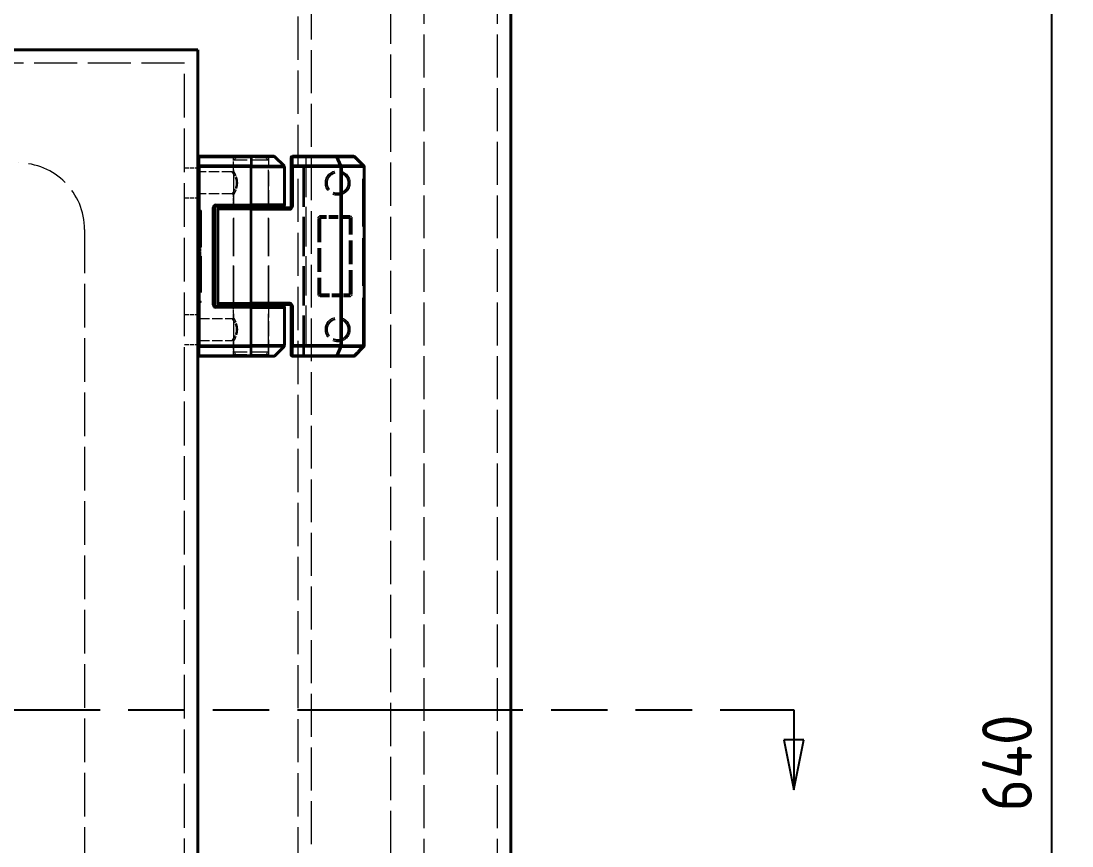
# Model space of a CAD drawing. Header units: millimetres. Extents: x 0 to 2523, y 0 to 1782.
# Drawn here: x 1092 to 1249.8, y 882.4 to 1006.3 of the extents above; entities that cross this region are included whole.
import ezdxf

# ---------------------------------------------------------------- set-up
doc = ezdxf.new("R2010")
doc.units = ezdxf.units.MM
doc.header["$LTSCALE"] = 3
for name, pattern in [('CHAIN', [0.3543, 0.2362, -0.0295, 0.0591, -0.0295]), ('DASHED', [0.2067, 0.1654, -0.0413]), ('DOUBLE_DASH_CHAIN', [1.2403, 0.6614, -0.0827, 0.1654, -0.0827, 0.1654, -0.0827])]:
    doc.linetypes.add(name, pattern=pattern)
for name, color, linetype, lineweight in [('가려진 것(ISO)', 2, 'DASHED', 18), ('가려진 좁은 것(ISO)', 2, 'DASHED', 18), ('가시적인 것(ISO)', 3, 'Continuous', 40), ('가시적인 좁은 것(ISO)', 3, 'Continuous', 35), ('단면선(ISO)', 7, 'CHAIN', 25), ('치수(ISO)', 2, 'Continuous', 25)]:
    doc.layers.add(name, color=color, linetype=linetype, lineweight=lineweight)
doc.styles.add('치수 텍스트_PSTEK_POSCO', font='isocp.shx')
doc.dimstyles.new('치수_PSTEK_POSCO', dxfattribs={"dimscale": 3, "dimtxt": 2.5, "dimasz": 1.5, "dimexe": 1, "dimexo": 1.5, "dimgap": 1, "dimtad": 1, "dimrnd": 1e-08, "dimdsep": 46, "dimtxsty": '치수 텍스트_PSTEK_POSCO', "dimcen": 0.09, "dimdle": 10, "dimclrd": 7, "dimclre": 7, "dimclrt": 2, "dimadec": 1, "dimazin": 2, "dimtfac": 1, "dimtmove": 0, "dimatfit": 3, "dimfxl": 0, "dimtolj": 1, "dimlwd": -1, "dimlwe": -1, "dimarcsym": 0})

# ---------------------------------------------------------------- blocks, each defined once
blk = doc.blocks.new('2dTransSection0')
at = {"layer": '단면선(ISO)', "linetype": 'DOUBLE_DASH_CHAIN', "ltscale": 5.686755}
blk.add_line((250.889, 300.953), (402.686, 300.953), dxfattribs=at)
at = {"layer": '단면선(ISO)', "linetype": 'Continuous'}
for p, q in [((399.008, 300.953), (402.686, 300.953)), ((402.686, 300.953), (402.686, 299.453)), ((402.186, 299.453), (402.686, 296.953)), ((403.186, 299.453), (402.186, 299.453)), ((402.686, 299.453), (402.686, 296.953)), ((402.686, 296.953), (403.186, 299.453))]:
    blk.add_line(p, q, dxfattribs=at)
at = {"layer": '단면선(ISO)', "linetype": 'Continuous', "flags": 128}
blk.add_lwpolyline([(402.186, 299.453), (402.686, 296.953)], dxfattribs=at)
at = {"layer": '단면선(ISO)'}
blk.add_solid([(402.186, 299.453), (402.686, 296.953), (403.186, 299.453), (402.186, 299.453)], dxfattribs=at)
blk = doc.blocks.new('*D28')
at = {"layer": 'Defpoints', "color": 0}
for p in [(1165.58, 1184.97), (1246.84, 1184.97), (1165.58, 544.97)]:
    blk.add_point(p, dxfattribs=at)
at = {"layer": '치수(ISO)', "color": 7}
for p, q in [((1170.08, 1184.97), (1249.84, 1184.97)), ((1246.84, 549.47), (1246.84, 1180.47)), ((1170.08, 544.97), (1249.84, 544.97))]:
    blk.add_line(p, q, dxfattribs=at)
for points in [[(1246.09, 1180.47), (1247.59, 1180.47), (1246.84, 1184.97)], [(1246.09, 549.47), (1247.59, 549.47), (1246.84, 544.97)]]:
    blk.add_solid(points, dxfattribs=at)
at = {"layer": '치수(ISO)', "color": 2, "insert": (1240.09, 887.62), "char_height": 7.5, "attachment_point": 4, "rotation": 90, "style": '치수 텍스트_PSTEK_POSCO'}
blk.add_mtext('\\A1;640', dxfattribs=at)

msp = doc.modelspace()

# ---------------------------------------------------------------- linework, layer by layer
at = {"layer": '가려진 것(ISO)', "ltscale": 12.982798}
for p, q in [((1152.5837, 546.9732), (1152.5837, 1182.9732)), ((1163.5837, 546.9732), (1163.5837, 1182.9732))]:
    msp.add_line(p, q, dxfattribs=at)
at = {"layer": '가려진 것(ISO)', "ltscale": 13.080328}
msp.add_line((1147.5837, 572.9732), (1147.5837, 1156.9732), dxfattribs=at)
at = {"layer": '가려진 것(ISO)', "ltscale": 12.990736}
msp.add_line((1135.5837, 1154.9732), (1135.5837, 574.9732), dxfattribs=at)
at = {"layer": '가려진 것(ISO)', "ltscale": 13.082851}
msp.add_line((1133.5837, 1152.9732), (1133.5837, 576.9732), dxfattribs=at)
at = {"layer": '가려진 것(ISO)', "ltscale": 12.986021}
msp.add_line((1116.5837, 999.9732), (810.5837, 999.9732), dxfattribs=at)
at = {"layer": '가려진 것(ISO)', "ltscale": 13.223674}
msp.add_line((1116.5837, 794.9732), (1116.5837, 999.9732), dxfattribs=at)
at = {"layer": '가려진 것(ISO)', "ltscale": 1.237965}
msp.add_line((1123.9337, 983.8232), (1123.9337, 985.7732), dxfattribs=at)
at = {"layer": '가려진 것(ISO)', "ltscale": 0.448852}
for p, q in [((1124.4838, 985.8732), (1123.9837, 985.3732)), ((1128.6837, 985.8732), (1129.1837, 985.3732))]:
    msp.add_line(p, q, dxfattribs=at)
at = {"layer": '가려진 것(ISO)', "ltscale": 5.185843}
for p, q in [((1129.1837, 985.3732), (1123.9837, 985.3732)), ((1129.1837, 956.5732), (1123.9837, 956.5732))]:
    msp.add_line(p, q, dxfattribs=at)
at = {"layer": '가려진 것(ISO)', "ltscale": 11.611019}
for p, q in [((1123.9837, 956.5732), (1123.9837, 985.3732)), ((1129.1837, 956.5732), (1129.1837, 985.3732))]:
    msp.add_line(p, q, dxfattribs=at)
at = {"layer": '가려진 것(ISO)', "ltscale": 4.188526}
msp.add_line((1128.6837, 985.8732), (1124.4838, 985.8732), dxfattribs=at)
at = {"layer": '가려진 것(ISO)', "ltscale": 4.507682}
for p, q in [((1129.2337, 978.6732), (1129.2337, 985.7732)), ((1129.2337, 956.1732), (1129.2337, 963.2732))]:
    msp.add_line(p, q, dxfattribs=at)
at = {"layer": '가려진 것(ISO)', "ltscale": 11.933559}
msp.add_line((1134.5837, 956.1732), (1134.5837, 985.7732), dxfattribs=at)
at = {"layer": '가려진 것(ISO)', "ltscale": 1.269698}
for p, q in [((1116.5837, 984.2232), (1118.5837, 984.2232)), ((1116.5837, 979.7232), (1118.5837, 979.7232)), ((1116.5837, 962.2232), (1118.5837, 962.2232)), ((1116.5837, 957.7232), (1118.5837, 957.7232))]:
    msp.add_line(p, q, dxfattribs=at)
at = {"layer": '가려진 것(ISO)', "ltscale": 3.142692}
for p, q in [((1123.7338, 983.6232), (1118.7837, 983.6232)), ((1123.7338, 980.3232), (1118.7837, 980.3232))]:
    msp.add_line(p, q, dxfattribs=at)
at = {"layer": '가려진 것(ISO)', "ltscale": 0.920515}
msp.add_line((1123.9337, 978.6732), (1123.9337, 980.1232), dxfattribs=at)
at = {"layer": '가려진 것(ISO)', "ltscale": 0.06339}
for p, q in [((1118.7837, 977.9732), (1118.8837, 977.9732)), ((1118.7837, 963.9732), (1118.8837, 963.9732))]:
    msp.add_line(p, q, dxfattribs=at)
at = {"layer": '가려진 것(ISO)', "ltscale": 10.965973}
msp.add_line((1119.0837, 977.7732), (1119.0837, 964.1732), dxfattribs=at)
at = {"layer": '가려진 것(ISO)', "ltscale": 11.369134}
for p, q in [((1123.9337, 963.9232), (1123.9337, 978.0232)), ((1129.2337, 963.9232), (1129.2337, 978.0232))]:
    msp.add_line(p, q, dxfattribs=at)
at = {"layer": '가려진 것(ISO)', "ltscale": 0.12688}
for p, q in [((1119.0837, 975.7732), (1118.8837, 975.7732)), ((1119.0837, 975.5857), (1118.8837, 975.5857)), ((1119.0837, 975.2732), (1118.8837, 975.2732)), ((1119.0837, 975.0857), (1118.8837, 975.0857)), ((1119.0837, 975.0232), (1118.8837, 975.0232)), ((1119.0837, 974.9919), (1118.8837, 974.9919)), ((1119.0837, 974.8982), (1118.8837, 974.8982)), ((1119.0837, 974.8669), (1118.8837, 974.8669)), ((1119.0837, 974.8357), (1118.8837, 974.8357)), ((1119.0837, 974.8044), (1118.8837, 974.8044)), ((1119.0837, 974.7419), (1118.8837, 974.7419)), ((1119.0837, 974.6482), (1118.8837, 974.6482)), ((1119.0837, 974.6169), (1118.8837, 974.6169)), ((1119.0837, 974.5232), (1118.8837, 974.5232)), ((1119.0837, 974.4919), (1118.8837, 974.4919)), ((1119.0837, 974.3982), (1118.8837, 974.3982)), ((1119.0837, 974.3669), (1118.8837, 974.3669)), ((1119.0837, 974.3357), (1118.8837, 974.3357)), ((1119.0837, 974.3044), (1118.8837, 974.3044)), ((1119.0837, 974.2732), (1118.8837, 974.2732)), ((1119.0837, 974.2419), (1118.8837, 974.2419)), ((1119.0837, 974.1794), (1118.8837, 974.1794)), ((1119.0837, 974.1482), (1118.8837, 974.1482)), ((1119.0837, 974.1169), (1118.8837, 974.1169)), ((1119.0837, 974.0857), (1118.8837, 974.0857)), ((1119.0837, 974.0232), (1118.8837, 974.0232)), ((1119.0837, 973.9919), (1118.8837, 973.9919)), ((1119.0837, 973.8669), (1118.8837, 973.8669)), ((1119.0837, 973.7419), (1118.8837, 973.7419)), ((1119.0837, 973.6794), (1118.8837, 973.6794)), ((1119.0837, 973.6169), (1118.8837, 973.6169)), ((1119.0837, 973.5857), (1118.8837, 973.5857)), ((1119.0837, 973.5232), (1118.8837, 973.5232)), ((1119.0837, 973.4607), (1118.8837, 973.4607)), ((1119.0837, 973.4294), (1118.8837, 973.4294)), ((1119.0837, 973.3669), (1118.8837, 973.3669)), ((1119.0837, 973.3357), (1118.8837, 973.3357)), ((1119.0837, 973.2732), (1118.8837, 973.2732)), ((1119.0837, 973.2419), (1118.8837, 973.2419)), ((1119.0837, 973.1794), (1118.8837, 973.1794)), ((1119.0837, 972.9919), (1118.8837, 972.9919)), ((1119.0837, 972.8669), (1118.8837, 972.8669)), ((1119.0837, 972.8044), (1118.8837, 972.8044)), ((1119.0837, 972.6794), (1118.8837, 972.6794)), ((1119.0837, 972.4919), (1118.8837, 972.4919)), ((1119.0837, 972.4294), (1118.8837, 972.4294)), ((1119.0837, 972.3982), (1118.8837, 972.3982)), ((1119.0837, 972.3044), (1118.8837, 972.3044)), ((1119.0837, 972.2419), (1118.8837, 972.2419)), ((1119.0837, 971.9919), (1118.8837, 971.9919)), ((1119.0837, 971.8044), (1118.8837, 971.8044)), ((1119.0837, 971.5544), (1118.8837, 971.5544)), ((1119.0837, 971.5232), (1118.8837, 971.5232)), ((1119.0837, 971.4607), (1118.8837, 971.4607)), ((1119.0837, 971.3669), (1118.8837, 971.3669)), ((1119.0837, 971.3357), (1118.8837, 971.3357)), ((1119.0837, 971.2732), (1118.8837, 971.2732)), ((1119.0837, 971.2107), (1118.8837, 971.2107)), ((1119.0837, 971.1794), (1118.8837, 971.1794)), ((1119.0837, 971.0544), (1118.8837, 971.0544)), ((1119.0837, 970.9294), (1118.8837, 970.9294)), ((1119.0837, 970.8982), (1118.8837, 970.8982)), ((1119.0837, 970.8357), (1118.8837, 970.8357)), ((1119.0837, 970.8044), (1118.8837, 970.8044)), ((1119.0837, 970.7732), (1118.8837, 970.7732)), ((1119.0837, 970.7419), (1118.8837, 970.7419)), ((1119.0837, 970.7107), (1118.8837, 970.7107)), ((1119.0837, 970.6794), (1118.8837, 970.6794)), ((1119.0837, 970.6482), (1118.8837, 970.6482)), ((1119.0837, 970.5857), (1118.8837, 970.5857)), ((1119.0837, 970.5544), (1118.8837, 970.5544)), ((1119.0837, 970.5232), (1118.8837, 970.5232)), ((1119.0837, 970.4919), (1118.8837, 970.4919)), ((1119.0837, 970.4607), (1118.8837, 970.4607)), ((1119.0837, 970.4294), (1118.8837, 970.4294)), ((1119.0837, 970.3982), (1118.8837, 970.3982)), ((1119.0837, 970.3357), (1118.8837, 970.3357)), ((1119.0837, 970.3044), (1118.8837, 970.3044)), ((1119.0837, 970.2732), (1118.8837, 970.2732)), ((1119.0837, 970.2419), (1118.8837, 970.2419)), ((1119.0837, 970.1794), (1118.8837, 970.1794)), ((1119.0837, 970.1482), (1118.8837, 970.1482)), ((1119.0837, 970.1169), (1118.8837, 970.1169)), ((1119.0837, 970.0857), (1118.8837, 970.0857)), ((1119.0837, 970.0544), (1118.8837, 970.0544)), ((1119.0837, 970.0232), (1118.8837, 970.0232)), ((1119.0837, 969.9919), (1118.8837, 969.9919)), ((1119.0837, 969.9607), (1118.8837, 969.9607)), ((1119.0837, 969.8982), (1118.8837, 969.8982)), ((1119.0837, 969.8669), (1118.8837, 969.8669)), ((1119.0837, 969.8357), (1118.8837, 969.8357)), ((1119.0837, 969.8044), (1118.8837, 969.8044)), ((1119.0837, 969.7732), (1118.8837, 969.7732)), ((1119.0837, 969.7107), (1118.8837, 969.7107)), ((1119.0837, 969.6794), (1118.8837, 969.6794)), ((1119.0837, 969.5544), (1118.8837, 969.5544)), ((1119.0837, 969.4919), (1118.8837, 969.4919)), ((1119.0837, 969.4294), (1118.8837, 969.4294)), ((1119.0837, 969.3982), (1118.8837, 969.3982)), ((1119.0837, 969.3669), (1118.8837, 969.3669)), ((1119.0837, 969.3357), (1118.8837, 969.3357)), ((1119.0837, 969.3044), (1118.8837, 969.3044)), ((1119.0837, 969.2732), (1118.8837, 969.2732)), ((1119.0837, 969.2419), (1118.8837, 969.2419)), ((1119.0837, 969.2107), (1118.8837, 969.2107)), ((1119.0837, 969.1482), (1118.8837, 969.1482)), ((1119.0837, 969.1169), (1118.8837, 969.1169)), ((1119.0837, 969.0857), (1118.8837, 969.0857)), ((1119.0837, 969.0232), (1118.8837, 969.0232)), ((1119.0837, 968.9607), (1118.8837, 968.9607)), ((1119.0837, 968.9294), (1118.8837, 968.9294)), ((1119.0837, 968.8982), (1118.8837, 968.8982)), ((1119.0837, 968.7732), (1118.8837, 968.7732)), ((1119.0837, 968.7419), (1118.8837, 968.7419)), ((1119.0837, 968.6794), (1118.8837, 968.6794)), ((1119.0837, 968.6169), (1118.8837, 968.6169)), ((1119.0837, 968.5857), (1118.8837, 968.5857)), ((1119.0837, 968.4919), (1118.8837, 968.4919)), ((1119.0837, 968.4294), (1118.8837, 968.4294)), ((1119.0837, 968.3982), (1118.8837, 968.3982)), ((1119.0837, 968.1794), (1118.8837, 968.1794)), ((1119.0837, 967.7419), (1118.8837, 967.7419)), ((1119.0837, 967.7107), (1118.8837, 967.7107)), ((1119.0837, 967.6169), (1118.8837, 967.6169)), ((1119.0837, 967.4919), (1118.8837, 967.4919)), ((1119.0837, 967.4294), (1118.8837, 967.4294)), ((1119.0837, 967.2732), (1118.8837, 967.2732)), ((1119.0837, 967.1794), (1118.8837, 967.1794)), ((1119.0837, 967.1482), (1118.8837, 967.1482)), ((1119.0837, 967.0857), (1118.8837, 967.0857)), ((1119.0837, 966.9919), (1118.8837, 966.9919)), ((1119.0837, 966.9607), (1118.8837, 966.9607)), ((1119.0837, 966.8982), (1118.8837, 966.8982)), ((1119.0837, 966.8357), (1118.8837, 966.8357)), ((1119.0837, 966.8044), (1118.8837, 966.8044)), ((1119.0837, 966.7419), (1118.8837, 966.7419)), ((1119.0837, 966.6794), (1118.8837, 966.6794)), ((1119.0837, 966.5544), (1118.8837, 966.5544)), ((1119.0837, 966.4294), (1118.8837, 966.4294)), ((1119.0837, 966.3982), (1118.8837, 966.3982)), ((1119.0837, 966.2732), (1118.8837, 966.2732)), ((1119.0837, 966.2419), (1118.8837, 966.2419)), ((1119.0837, 966.1794), (1118.8837, 966.1794)), ((1119.0837, 966.1482), (1118.8837, 966.1482)), ((1119.0837, 966.1169), (1118.8837, 966.1169)), ((1119.0837, 965.9919), (1118.8837, 965.9919)), ((1119.0837, 965.9607), (1118.8837, 965.9607))]:
    msp.add_line(p, q, dxfattribs=at)
at = {"layer": '가려진 것(ISO)', "ltscale": 7.174257}
for p, q in [((1136.7837, 976.6232), (1136.7837, 965.3232)), ((1141.5837, 965.3232), (1141.5837, 976.6232))]:
    msp.add_line(p, q, dxfattribs=at)
at = {"layer": '가려진 것(ISO)', "ltscale": 2.793455}
for p, q in [((1141.3837, 976.8232), (1136.9837, 976.8232)), ((1136.9837, 965.1232), (1141.3837, 965.1232))]:
    msp.add_line(p, q, dxfattribs=at)
at = {"layer": '가려진 것(ISO)', "ltscale": 13.155773}
msp.add_line((1101.5837, 974.9732), (1101.5837, 819.9732), dxfattribs=at)
at = {"layer": '가려진 것(ISO)', "ltscale": 0.920521}
msp.add_line((1123.9337, 961.8232), (1123.9337, 963.2732), dxfattribs=at)
at = {"layer": '가려진 것(ISO)', "ltscale": 3.14268}
msp.add_line((1118.7837, 961.6232), (1123.7338, 961.6232), dxfattribs=at)
at = {"layer": '가려진 것(ISO)', "ltscale": 3.142681}
msp.add_line((1118.7837, 958.3232), (1123.7338, 958.3232), dxfattribs=at)
at = {"layer": '가려진 것(ISO)', "ltscale": 1.237971}
msp.add_line((1123.9337, 956.1732), (1123.9337, 958.1232), dxfattribs=at)
at = {"layer": '가려진 것(ISO)', "ltscale": 0.448853}
for p, q in [((1124.4838, 956.0732), (1123.9837, 956.5732)), ((1128.6837, 956.0732), (1129.1837, 956.5732))]:
    msp.add_line(p, q, dxfattribs=at)
at = {"layer": '가려진 것(ISO)', "ltscale": 4.188524}
msp.add_line((1128.6837, 956.0732), (1124.4838, 956.0732), dxfattribs=at)
at = {"layer": '가려진 것(ISO)', "ltscale": 6.582059}
for centre in [(1139.5837, 981.9732), (1139.5837, 959.9732)]:
    msp.add_circle(centre, 1.65, dxfattribs=at)
at = {"layer": '가려진 것(ISO)', "ltscale": 12.665669}
msp.add_arc((1091.5837, 974.9732), 10, 0, 90, dxfattribs=at)
at = {"layer": '가려진 것(ISO)', "ltscale": 0.199359}
for centre, start, end in [((1123.7337, 985.7732), 0, 90), ((1129.4337, 985.7732), 90, 180), ((1134.7837, 985.7732), 90, 180), ((1118.7837, 983.8232), 180, 270), ((1118.7837, 980.1232), 90, 180), ((1123.7337, 978.6732), 270, 0), ((1129.4337, 978.6732), 180, 270), ((1118.7837, 978.1732), 180, 270), ((1118.8837, 977.7732), 0, 90), ((1123.7337, 978.0232), 0, 90), ((1129.4337, 978.0232), 90, 180), ((1136.9837, 976.6232), 90, 180), ((1141.3837, 976.6232), 0, 90), ((1136.9837, 965.3232), 180, 270), ((1141.3837, 965.3232), 270, 0), ((1118.7837, 963.7732), 90, 180), ((1118.8837, 964.1732), 270, 0), ((1123.7337, 963.9232), 270, 0), ((1123.7337, 963.2732), 0, 90), ((1129.4337, 963.9232), 180, 270), ((1129.4337, 963.2732), 90, 180), ((1118.7837, 961.8232), 180, 270), ((1118.7837, 958.1232), 90, 180), ((1123.7337, 956.1732), 270, 0), ((1129.4337, 956.1732), 180, 270), ((1134.7837, 956.1732), 180, 270)]:
    msp.add_arc(centre, 0.2, start, end, dxfattribs=at)
at = {"layer": '가려진 것(ISO)', "ltscale": 0.199349}
msp.add_open_spline([(1123.7337, 983.6232), (1123.7551, 983.6232), (1123.7768, 983.6267), (1123.8173, 983.6402), (1123.8366, 983.6503), (1123.8706, 983.6758), (1123.8857, 983.6914), (1123.91, 983.7263), (1123.9194, 983.7459), (1123.9309, 983.7847), (1123.9337, 983.804), (1123.9337, 983.8232)], degree=3, knots=[0, 0, 0, 0, 0.006421037, 0.006421037, 0.0127920387, 0.0127920387, 0.0191648297, 0.0191648297, 0.025537558, 0.025537558, 0.0312860612, 0.0312860612, 0.0312860612, 0.0312860612], dxfattribs=at)
at = {"layer": '가려진 것(ISO)'}
for points in [[(1123.7337, 980.3232), (1123.7337, 980.3232), (1123.7337, 980.3232), (1123.7337, 980.3232)], [(1123.9337, 980.1232), (1123.9337, 980.1232), (1123.9337, 980.1232), (1123.9337, 980.1232)], [(1123.7337, 958.3232), (1123.7337, 958.3232), (1123.7337, 958.3232), (1123.7337, 958.3232)], [(1123.9337, 958.1232), (1123.9337, 958.1232), (1123.9337, 958.1232), (1123.9337, 958.1232)]]:
    msp.add_open_spline(points, degree=3, dxfattribs=at)
at = {"layer": '가려진 것(ISO)', "ltscale": 0.19935}
msp.add_open_spline([(1123.9337, 980.1232), (1123.9337, 980.1446), (1123.9302, 980.1663), (1123.9167, 980.2067), (1123.9066, 980.226), (1123.8812, 980.26), (1123.8655, 980.2752), (1123.8306, 980.2994), (1123.811, 980.3089), (1123.7723, 980.3204), (1123.7529, 980.3232), (1123.7337, 980.3232)], degree=3, knots=[0, 0, 0, 0, 0.0064210381, 0.0064210381, 0.0127920403, 0.0127920403, 0.0191648304, 0.0191648304, 0.0255375569, 0.0255375569, 0.0312862255, 0.0312862255, 0.0312862255, 0.0312862255], dxfattribs=at)
at = {"layer": '가려진 것(ISO)', "ltscale": 0.199354}
msp.add_open_spline([(1123.7337, 961.6232), (1123.7551, 961.6232), (1123.7768, 961.6267), (1123.8173, 961.6402), (1123.8366, 961.6503), (1123.8706, 961.6758), (1123.8857, 961.6914), (1123.91, 961.7263), (1123.9194, 961.7459), (1123.9309, 961.7847), (1123.9337, 961.804), (1123.9337, 961.8232)], degree=3, knots=[0, 0, 0, 0, 0.0064210258, 0.0064210258, 0.0127920248, 0.0127920248, 0.019164823, 0.019164823, 0.0255375638, 0.0255375638, 0.0312868579, 0.0312868579, 0.0312868579, 0.0312868579], dxfattribs=at)
at = {"layer": '가려진 것(ISO)', "ltscale": 0.199353}
msp.add_open_spline([(1123.9337, 958.1232), (1123.9337, 958.1446), (1123.9302, 958.1663), (1123.9167, 958.2067), (1123.9066, 958.226), (1123.8812, 958.26), (1123.8655, 958.2752), (1123.8306, 958.2994), (1123.811, 958.3089), (1123.7723, 958.3204), (1123.7529, 958.3232), (1123.7337, 958.3232)], degree=3, knots=[0, 0, 0, 0, 0.0064210313, 0.0064210313, 0.0127920334, 0.0127920334, 0.0191648315, 0.0191648315, 0.0255375666, 0.0255375666, 0.0312865551, 0.0312865551, 0.0312865551, 0.0312865551], dxfattribs=at)
at = {"layer": '가려진 좁은 것(ISO)', "ltscale": 5.285573}
for p, q in [((1123.9337, 985.7732), (1129.2337, 985.7732)), ((1129.2337, 956.1732), (1123.9337, 956.1732))]:
    msp.add_line(p, q, dxfattribs=at)
at = {"layer": '가려진 좁은 것(ISO)', "ltscale": 0.199359}
for p, q in [((1132.7837, 985.7732), (1132.5837, 985.7732)), ((1134.3837, 985.7732), (1134.3837, 985.9732)), ((1134.3837, 985.7732), (1134.5837, 985.7732)), ((1134.5837, 985.7732), (1134.7837, 985.7732)), ((1134.7837, 985.9732), (1134.7837, 985.7732)), ((1142.0009, 985.9732), (1142.0009, 985.7732)), ((1142.1423, 985.9146), (1142.0009, 985.7732)), ((1143.5252, 984.5318), (1143.3837, 984.3903)), ((1118.7837, 977.7732), (1118.5837, 977.7732)), ((1118.8837, 977.9732), (1118.8837, 977.7732)), ((1118.8837, 977.7732), (1119.0837, 977.7732)), ((1136.9837, 977.0232), (1136.9837, 976.8232)), ((1141.3837, 976.8232), (1141.3837, 977.0232)), ((1136.7837, 976.6232), (1136.5837, 976.6232)), ((1136.7837, 976.6232), (1136.9837, 976.6232)), ((1136.9837, 976.6232), (1136.9837, 976.8232)), ((1141.3837, 976.8232), (1141.3837, 976.6232)), ((1141.3837, 976.6232), (1141.5837, 976.6232)), ((1141.7837, 976.6232), (1141.5837, 976.6232)), ((1136.5837, 965.3232), (1136.7837, 965.3232)), ((1136.9837, 965.3232), (1136.7837, 965.3232)), ((1136.9837, 965.1232), (1136.9837, 965.3232)), ((1136.9837, 965.1232), (1136.9837, 964.9232)), ((1141.3837, 965.3232), (1141.3837, 965.1232)), ((1141.5837, 965.3232), (1141.3837, 965.3232)), ((1141.3837, 964.9232), (1141.3837, 965.1232)), ((1141.5837, 965.3232), (1141.7837, 965.3232)), ((1118.5837, 964.1732), (1118.7837, 964.1732)), ((1118.8837, 964.1732), (1118.8837, 963.9732)), ((1119.0837, 964.1732), (1118.8837, 964.1732)), ((1143.5252, 957.4146), (1143.3837, 957.556)), ((1132.5837, 956.1732), (1132.7837, 956.1732)), ((1134.3837, 955.9732), (1134.3837, 956.1732)), ((1134.5837, 956.1732), (1134.3837, 956.1732)), ((1134.5837, 956.1732), (1134.7837, 956.1732)), ((1134.7837, 956.1732), (1134.7837, 955.9732)), ((1142.0009, 955.9732), (1142.0009, 956.1732)), ((1142.0009, 956.1732), (1142.1423, 956.0318))]:
    msp.add_line(p, q, dxfattribs=at)
at = {"layer": '가려진 좁은 것(ISO)', "ltscale": 1.015738}
for p, q in [((1134.3837, 985.7732), (1132.7837, 985.7732)), ((1132.7837, 956.1732), (1134.3837, 956.1732))]:
    msp.add_line(p, q, dxfattribs=at)
at = {"layer": '가려진 좁은 것(ISO)', "ltscale": 11.933559}
for p, q in [((1134.3837, 956.1732), (1134.3837, 985.7732)), ((1134.7837, 985.7732), (1134.7837, 956.1732))]:
    msp.add_line(p, q, dxfattribs=at)
at = {"layer": '가려진 좁은 것(ISO)', "ltscale": 4.582065}
for p, q in [((1142.0009, 985.7732), (1134.7837, 985.7732)), ((1134.7837, 956.1732), (1142.0009, 956.1732))]:
    msp.add_line(p, q, dxfattribs=at)
at = {"layer": '가려진 좁은 것(ISO)', "ltscale": 1.24153}
for p, q in [((1143.3837, 984.3903), (1142.0009, 985.7732)), ((1142.0009, 956.1732), (1143.3837, 957.556))]:
    msp.add_line(p, q, dxfattribs=at)
at = {"layer": '가려진 좁은 것(ISO)', "ltscale": 14.424725}
msp.add_line((1143.3837, 957.556), (1143.3837, 984.3903), dxfattribs=at)
at = {"layer": '가려진 좁은 것(ISO)', "ltscale": 0.06339}
for p, q in [((1118.7837, 977.7732), (1118.8837, 977.7732)), ((1118.7837, 964.1732), (1118.8837, 964.1732))]:
    msp.add_line(p, q, dxfattribs=at)
at = {"layer": '가려진 좁은 것(ISO)', "ltscale": 10.965973}
msp.add_line((1118.8837, 977.7732), (1118.8837, 964.1732), dxfattribs=at)
at = {"layer": '가려진 좁은 것(ISO)', "ltscale": 2.793455}
for p, q in [((1141.3837, 977.0232), (1136.9837, 977.0232)), ((1141.3837, 976.6232), (1136.9837, 976.6232)), ((1136.9837, 965.3232), (1141.3837, 965.3232)), ((1136.9837, 964.9232), (1141.3837, 964.9232))]:
    msp.add_line(p, q, dxfattribs=at)
at = {"layer": '가려진 좁은 것(ISO)', "ltscale": 7.174257}
for p, q in [((1136.5837, 976.6232), (1136.5837, 965.3232)), ((1136.9837, 976.6232), (1136.9837, 965.3232)), ((1141.3837, 965.3232), (1141.3837, 976.6232)), ((1141.7837, 965.3232), (1141.7837, 976.6232))]:
    msp.add_line(p, q, dxfattribs=at)
at = {"layer": '가려진 좁은 것(ISO)', "ltscale": 7.379896}
for centre in [(1139.5837, 981.9732), (1139.5837, 959.9732)]:
    msp.add_circle(centre, 1.85, dxfattribs=at)
at = {"layer": '가려진 좁은 것(ISO)', "ltscale": 6.195138}
for centre in [(1139.5837, 981.9732), (1139.5837, 959.9732)]:
    msp.add_circle(centre, 1.553, dxfattribs=at)
at = {"layer": '가려진 좁은 것(ISO)', "ltscale": 0.109657}
for centre, start, end in [((1124.4158, 981.9732), 0.000011, 0.000011), ((1124.4158, 959.9732), 0.00005, 0.00005)]:
    msp.add_arc(centre, 0.2, start, end, dxfattribs=at)
at = {"layer": '가려진 좁은 것(ISO)', "ltscale": 0.398819}
for centre, start, end in [((1136.9837, 976.6232), 90, 180), ((1141.3837, 976.6232), 0, 90), ((1136.9837, 965.3232), 180, 270), ((1141.3837, 965.3232), 270, 0)]:
    msp.add_arc(centre, 0.4, start, end, dxfattribs=at)
at = {"layer": '가려진 좁은 것(ISO)', "ltscale": 1.713623}
msp.add_open_spline([(1124.4158, 981.9732), (1124.4158, 982.0171), (1124.4141, 982.0616), (1124.4106, 982.1067), (1124.4071, 982.1517), (1124.4018, 982.1974), (1124.3948, 982.2429), (1124.3878, 982.2883), (1124.379, 982.3336), (1124.3688, 982.3779), (1124.3586, 982.4222), (1124.3471, 982.4654), (1124.3348, 982.5066), (1124.3226, 982.5478), (1124.3096, 982.5869), (1124.2956, 982.626), (1124.2816, 982.665), (1124.2665, 982.704), (1124.2495, 982.7449), (1124.2326, 982.7857), (1124.2137, 982.8282), (1124.1934, 982.8713), (1124.173, 982.9143), (1124.1513, 982.9578), (1124.1281, 983.0018), (1124.1049, 983.0458), (1124.0804, 983.0902), (1124.0547, 983.1348), (1124.0289, 983.1794), (1124.002, 983.2241), (1123.9747, 983.2679), (1123.9473, 983.3117), (1123.9195, 983.3548), (1123.8922, 983.3959), (1123.8649, 983.437), (1123.838, 983.4761), (1123.8144, 983.51), (1123.7908, 983.5439), (1123.7705, 983.5724), (1123.7565, 983.5918), (1123.7424, 983.6112), (1123.7347, 983.6219), (1123.7338, 983.6231), (1123.7338, 983.6232), (1123.7337, 983.6232), (1123.7337, 983.6232)], degree=3, knots=[0, 0, 0, 0, 0.035714286, 0.035714286, 0.035714286, 0.071428571, 0.071428571, 0.071428571, 0.107142857, 0.107142857, 0.107142857, 0.142857143, 0.142857143, 0.142857143, 0.178571429, 0.178571429, 0.178571429, 0.214285714, 0.214285714, 0.214285714, 0.25, 0.25, 0.25, 0.285714286, 0.285714286, 0.285714286, 0.321428571, 0.321428571, 0.321428571, 0.357142857, 0.357142857, 0.357142857, 0.392857143, 0.392857143, 0.392857143, 0.428571429, 0.428571429, 0.428571429, 0.464285714, 0.464285714, 0.464285714, 0.5, 0.5, 0.5, 0.502303722, 0.502303722, 0.502303722, 0.502303722], dxfattribs=at)
at = {"layer": '가려진 좁은 것(ISO)', "ltscale": 1.835521}
msp.add_open_spline([(1124.5679, 981.9732), (1124.5679, 982.0225), (1124.5664, 982.0723), (1124.5631, 982.1228), (1124.5599, 982.1733), (1124.555, 982.2245), (1124.5484, 982.2755), (1124.5419, 982.3265), (1124.5337, 982.3772), (1124.5243, 982.4269), (1124.5148, 982.4765), (1124.5041, 982.525), (1124.4927, 982.5712), (1124.4813, 982.6174), (1124.4692, 982.6612), (1124.4562, 982.7051), (1124.4431, 982.7489), (1124.4291, 982.7926), (1124.4134, 982.8383), (1124.3976, 982.8841), (1124.38, 982.9318), (1124.3611, 982.9801), (1124.3422, 983.0283), (1124.322, 983.0771), (1124.3005, 983.1265), (1124.2789, 983.1758), (1124.2561, 983.2256), (1124.2322, 983.2756), (1124.2082, 983.3255), (1124.1832, 983.3756), (1124.1578, 983.4248), (1124.1324, 983.474), (1124.1065, 983.5222), (1124.0811, 983.5683), (1124.0557, 983.6144), (1124.0308, 983.6583), (1124.0088, 983.6963), (1123.9868, 983.7342), (1123.9679, 983.7661), (1123.9549, 983.788), (1123.9419, 983.8099), (1123.9346, 983.8217), (1123.9338, 983.8231), (1123.9338, 983.8231), (1123.9337, 983.8232), (1123.9337, 983.8232)], degree=3, knots=[0, 0, 0, 0, 0.035714286, 0.035714286, 0.035714286, 0.071428571, 0.071428571, 0.071428571, 0.107142857, 0.107142857, 0.107142857, 0.142857143, 0.142857143, 0.142857143, 0.178571429, 0.178571429, 0.178571429, 0.214285714, 0.214285714, 0.214285714, 0.25, 0.25, 0.25, 0.285714286, 0.285714286, 0.285714286, 0.321428571, 0.321428571, 0.321428571, 0.357142857, 0.357142857, 0.357142857, 0.392857143, 0.392857143, 0.392857143, 0.428571429, 0.428571429, 0.428571429, 0.464285714, 0.464285714, 0.464285714, 0.5, 0.5, 0.5, 0.502295932, 0.502295932, 0.502295932, 0.502295932], dxfattribs=at)
at = {"layer": '가려진 좁은 것(ISO)', "ltscale": 1.713606}
msp.add_open_spline([(1123.7337, 980.3232), (1123.7337, 980.3232), (1123.7396, 980.3313), (1123.7511, 980.3471), (1123.7635, 980.3643), (1123.7825, 980.3908), (1123.8054, 980.4234), (1123.8282, 980.4561), (1123.8549, 980.4947), (1123.8824, 980.5358), (1123.9099, 980.5769), (1123.9381, 980.6203), (1123.966, 980.6646), (1123.9939, 980.709), (1124.0213, 980.7542), (1124.0476, 980.7994), (1124.0739, 980.8447), (1124.0991, 980.8899), (1124.1229, 980.9347), (1124.1466, 980.9794), (1124.169, 981.0238), (1124.1898, 981.0676), (1124.2106, 981.1114), (1124.23, 981.1548), (1124.2475, 981.1966), (1124.2649, 981.2383), (1124.2805, 981.2785), (1124.2948, 981.3182), (1124.3091, 981.3579), (1124.3221, 981.3971), (1124.3343, 981.438), (1124.3465, 981.4789), (1124.358, 981.5216), (1124.3682, 981.5657), (1124.3784, 981.6098), (1124.3873, 981.6554), (1124.3944, 981.7012), (1124.4016, 981.7469), (1124.407, 981.7929), (1124.4105, 981.8384), (1124.4141, 981.8839), (1124.4158, 981.9288), (1124.4158, 981.9732)], degree=3, knots=[0.502666002, 0.502666002, 0.502666002, 0.502666002, 0.535714286, 0.535714286, 0.535714286, 0.571428571, 0.571428571, 0.571428571, 0.607142857, 0.607142857, 0.607142857, 0.642857143, 0.642857143, 0.642857143, 0.678571429, 0.678571429, 0.678571429, 0.714285714, 0.714285714, 0.714285714, 0.75, 0.75, 0.75, 0.785714286, 0.785714286, 0.785714286, 0.821428571, 0.821428571, 0.821428571, 0.857142857, 0.857142857, 0.857142857, 0.892857143, 0.892857143, 0.892857143, 0.928571429, 0.928571429, 0.928571429, 0.964285714, 0.964285714, 0.964285714, 1, 1, 1, 1], dxfattribs=at)
at = {"layer": '가려진 좁은 것(ISO)', "ltscale": 1.8355}
msp.add_open_spline([(1123.9337, 980.1232), (1123.9338, 980.1232), (1123.9392, 980.1322), (1123.9499, 980.15), (1123.9614, 980.1694), (1123.9791, 980.1991), (1124.0004, 980.2356), (1124.0217, 980.2722), (1124.0464, 980.3156), (1124.072, 980.3616), (1124.0975, 980.4077), (1124.1238, 980.4563), (1124.1497, 980.5061), (1124.1756, 980.5558), (1124.2011, 980.6065), (1124.2256, 980.6572), (1124.2501, 980.7079), (1124.2735, 980.7586), (1124.2956, 980.8088), (1124.3177, 980.859), (1124.3384, 980.9087), (1124.3578, 980.9579), (1124.3772, 981.007), (1124.3952, 981.0556), (1124.4114, 981.1025), (1124.4277, 981.1493), (1124.4422, 981.1944), (1124.4554, 981.2389), (1124.4687, 981.2834), (1124.4808, 981.3273), (1124.4921, 981.3731), (1124.5035, 981.419), (1124.5142, 981.4669), (1124.5237, 981.5164), (1124.5331, 981.5658), (1124.5414, 981.6169), (1124.5481, 981.6682), (1124.5547, 981.7196), (1124.5597, 981.7712), (1124.563, 981.8221), (1124.5663, 981.8731), (1124.5679, 981.9233), (1124.5679, 981.9732)], degree=3, knots=[0.502658788, 0.502658788, 0.502658788, 0.502658788, 0.535714286, 0.535714286, 0.535714286, 0.571428571, 0.571428571, 0.571428571, 0.607142857, 0.607142857, 0.607142857, 0.642857143, 0.642857143, 0.642857143, 0.678571429, 0.678571429, 0.678571429, 0.714285714, 0.714285714, 0.714285714, 0.75, 0.75, 0.75, 0.785714286, 0.785714286, 0.785714286, 0.821428571, 0.821428571, 0.821428571, 0.857142857, 0.857142857, 0.857142857, 0.892857143, 0.892857143, 0.892857143, 0.928571429, 0.928571429, 0.928571429, 0.964285714, 0.964285714, 0.964285714, 1, 1, 1, 1], dxfattribs=at)
at = {"layer": '가려진 좁은 것(ISO)', "ltscale": 1.713622}
msp.add_open_spline([(1124.4158, 959.9732), (1124.4158, 960.0178), (1124.4141, 960.063), (1124.4105, 960.1087), (1124.4069, 960.1544), (1124.4014, 960.2006), (1124.3942, 960.2466), (1124.387, 960.2927), (1124.378, 960.3384), (1124.3677, 960.3828), (1124.3574, 960.4271), (1124.3458, 960.4699), (1124.3335, 960.5109), (1124.3212, 960.552), (1124.3081, 960.5913), (1124.2937, 960.6312), (1124.2793, 960.6711), (1124.2635, 960.7115), (1124.2459, 960.7536), (1124.2282, 960.7956), (1124.2087, 960.8392), (1124.1877, 960.8832), (1124.1667, 960.9272), (1124.1442, 960.9718), (1124.1202, 961.0167), (1124.0963, 961.0617), (1124.0709, 961.1071), (1124.0444, 961.1525), (1124.0179, 961.1979), (1123.9903, 961.2433), (1123.9623, 961.2877), (1123.9343, 961.332), (1123.9059, 961.3754), (1123.8785, 961.4164), (1123.851, 961.4574), (1123.8244, 961.4958), (1123.8019, 961.5279), (1123.7794, 961.56), (1123.761, 961.5857), (1123.7492, 961.6019), (1123.7389, 961.616), (1123.7337, 961.6232), (1123.7337, 961.6232)], degree=3, knots=[0, 0, 0, 0, 0.035714286, 0.035714286, 0.035714286, 0.071428571, 0.071428571, 0.071428571, 0.107142857, 0.107142857, 0.107142857, 0.142857143, 0.142857143, 0.142857143, 0.178571429, 0.178571429, 0.178571429, 0.214285714, 0.214285714, 0.214285714, 0.25, 0.25, 0.25, 0.285714286, 0.285714286, 0.285714286, 0.321428571, 0.321428571, 0.321428571, 0.357142857, 0.357142857, 0.357142857, 0.392857143, 0.392857143, 0.392857143, 0.428571429, 0.428571429, 0.428571429, 0.464285714, 0.464285714, 0.464285714, 0.495418369, 0.495418369, 0.495418369, 0.495418369], dxfattribs=at)
at = {"layer": '가려진 좁은 것(ISO)', "ltscale": 1.83552}
msp.add_open_spline([(1124.5679, 959.9732), (1124.5679, 960.0233), (1124.5663, 960.0738), (1124.563, 960.125), (1124.5597, 960.1762), (1124.5546, 960.2281), (1124.5479, 960.2797), (1124.5412, 960.3313), (1124.5328, 960.3827), (1124.5232, 960.4323), (1124.5137, 960.482), (1124.5029, 960.53), (1124.4914, 960.5761), (1124.48, 960.6221), (1124.4678, 960.6662), (1124.4544, 960.7109), (1124.441, 960.7556), (1124.4264, 960.801), (1124.41, 960.8481), (1124.3936, 960.8952), (1124.3754, 960.9441), (1124.3559, 960.9935), (1124.3363, 961.0429), (1124.3154, 961.0928), (1124.2931, 961.1432), (1124.2708, 961.1936), (1124.2472, 961.2445), (1124.2226, 961.2954), (1124.198, 961.3463), (1124.1723, 961.3972), (1124.1463, 961.4469), (1124.1203, 961.4967), (1124.0939, 961.5454), (1124.0683, 961.5913), (1124.0428, 961.6372), (1124.0182, 961.6803), (1123.9972, 961.7163), (1123.9762, 961.7522), (1123.959, 961.781), (1123.9481, 961.7993), (1123.9386, 961.8152), (1123.9338, 961.8232), (1123.9337, 961.8232)], degree=3, knots=[0, 0, 0, 0, 0.035714286, 0.035714286, 0.035714286, 0.071428571, 0.071428571, 0.071428571, 0.107142857, 0.107142857, 0.107142857, 0.142857143, 0.142857143, 0.142857143, 0.178571429, 0.178571429, 0.178571429, 0.214285714, 0.214285714, 0.214285714, 0.25, 0.25, 0.25, 0.285714286, 0.285714286, 0.285714286, 0.321428571, 0.321428571, 0.321428571, 0.357142857, 0.357142857, 0.357142857, 0.392857143, 0.392857143, 0.392857143, 0.428571429, 0.428571429, 0.428571429, 0.464285714, 0.464285714, 0.464285714, 0.495426526, 0.495426526, 0.495426526, 0.495426526], dxfattribs=at)
at = {"layer": '가려진 좁은 것(ISO)', "ltscale": 1.713556}
msp.add_open_spline([(1123.7337, 958.3232), (1123.7337, 958.3232), (1123.7338, 958.3233), (1123.734, 958.3236), (1123.7357, 958.3258), (1123.7441, 958.3375), (1123.7589, 958.3579), (1123.7736, 958.3783), (1123.7945, 958.4077), (1123.8184, 958.4421), (1123.8424, 958.4766), (1123.8693, 958.5159), (1123.8966, 958.5571), (1123.9239, 958.5984), (1123.9517, 958.6415), (1123.9789, 958.6853), (1124.0061, 958.7291), (1124.0328, 958.7736), (1124.0584, 958.818), (1124.0839, 958.8625), (1124.1083, 958.9067), (1124.1312, 958.9505), (1124.1542, 958.9943), (1124.1758, 959.0377), (1124.1959, 959.0805), (1124.216, 959.1233), (1124.2347, 959.1656), (1124.2515, 959.2062), (1124.2682, 959.2467), (1124.2831, 959.2854), (1124.297, 959.3243), (1124.3108, 959.3631), (1124.3237, 959.4021), (1124.3358, 959.4431), (1124.3479, 959.4841), (1124.3594, 959.5271), (1124.3694, 959.5711), (1124.3795, 959.6151), (1124.3881, 959.6601), (1124.3951, 959.7053), (1124.402, 959.7504), (1124.4073, 959.7958), (1124.4107, 959.8405), (1124.4141, 959.8853), (1124.4158, 959.9295), (1124.4158, 959.9732)], degree=3, knots=[0.495788687, 0.495788687, 0.495788687, 0.495788687, 0.5, 0.5, 0.5, 0.535714286, 0.535714286, 0.535714286, 0.571428571, 0.571428571, 0.571428571, 0.607142857, 0.607142857, 0.607142857, 0.642857143, 0.642857143, 0.642857143, 0.678571429, 0.678571429, 0.678571429, 0.714285714, 0.714285714, 0.714285714, 0.75, 0.75, 0.75, 0.785714286, 0.785714286, 0.785714286, 0.821428571, 0.821428571, 0.821428571, 0.857142857, 0.857142857, 0.857142857, 0.892857143, 0.892857143, 0.892857143, 0.928571429, 0.928571429, 0.928571429, 0.964285714, 0.964285714, 0.964285714, 1, 1, 1, 1], dxfattribs=at)
at = {"layer": '가려진 좁은 것(ISO)', "ltscale": 1.835437}
msp.add_open_spline([(1123.9337, 958.1232), (1123.9337, 958.1232), (1123.9338, 958.1233), (1123.934, 958.1236), (1123.9355, 958.1261), (1123.9434, 958.1391), (1123.9571, 958.1621), (1123.9707, 958.1851), (1123.9902, 958.218), (1124.0125, 958.2566), (1124.0348, 958.2951), (1124.0598, 958.3393), (1124.0852, 958.3855), (1124.1106, 958.4318), (1124.1364, 958.4801), (1124.1617, 958.5292), (1124.187, 958.5783), (1124.2119, 958.6283), (1124.2356, 958.6781), (1124.2594, 958.7279), (1124.282, 958.7775), (1124.3034, 958.8266), (1124.3247, 958.8757), (1124.3448, 958.9243), (1124.3635, 958.9723), (1124.3822, 959.0204), (1124.3995, 959.0678), (1124.4151, 959.1133), (1124.4307, 959.1587), (1124.4446, 959.2021), (1124.4575, 959.2457), (1124.4703, 959.2892), (1124.4823, 959.333), (1124.4936, 959.3789), (1124.5049, 959.4249), (1124.5155, 959.4732), (1124.5248, 959.5225), (1124.5342, 959.5718), (1124.5422, 959.6223), (1124.5487, 959.6729), (1124.5551, 959.7235), (1124.56, 959.7744), (1124.5632, 959.8245), (1124.5664, 959.8747), (1124.5679, 959.9241), (1124.5679, 959.9732)], degree=3, knots=[0.495799361, 0.495799361, 0.495799361, 0.495799361, 0.5, 0.5, 0.5, 0.535714286, 0.535714286, 0.535714286, 0.571428571, 0.571428571, 0.571428571, 0.607142857, 0.607142857, 0.607142857, 0.642857143, 0.642857143, 0.642857143, 0.678571429, 0.678571429, 0.678571429, 0.714285714, 0.714285714, 0.714285714, 0.75, 0.75, 0.75, 0.785714286, 0.785714286, 0.785714286, 0.821428571, 0.821428571, 0.821428571, 0.857142857, 0.857142857, 0.857142857, 0.892857143, 0.892857143, 0.892857143, 0.928571429, 0.928571429, 0.928571429, 0.964285714, 0.964285714, 0.964285714, 1, 1, 1, 1], dxfattribs=at)
at = {"layer": '가시적인 것(ISO)'}
for p, q in [((1165.5837, 544.9732), (1165.5837, 1184.9732)), ((1118.5837, 1001.9732), (808.5837, 1001.9732)), ((1118.5837, 792.9732), (1118.5837, 1001.9732)), ((1118.7837, 985.9732), (1126.5837, 985.9732)), ((1130.0009, 985.9732), (1126.5837, 985.9732)), ((1130.1423, 985.9146), (1131.5252, 984.5318)), ((1132.5837, 984.3903), (1132.5837, 985.7732)), ((1132.7837, 985.9732), (1139.4281, 985.9732)), ((1139.4281, 985.9732), (1142.0009, 985.9732)), ((1143.5252, 984.5318), (1142.1423, 985.9146)), ((1131.5837, 978.6732), (1131.5837, 984.3903)), ((1132.5837, 984.3903), (1132.5837, 978.4232)), ((1143.5837, 984.3903), (1143.5837, 957.556)), ((1121.2837, 978.4732), (1126.5837, 978.4732)), ((1131.3837, 978.4732), (1126.5837, 978.4732)), ((1121.0837, 963.6732), (1121.0837, 978.2732)), ((1121.5837, 963.9232), (1121.5837, 978.0232)), ((1126.5837, 978.2232), (1121.7837, 978.2232)), ((1126.5837, 978.2232), (1132.3837, 978.2232)), ((1126.5837, 963.4732), (1121.2837, 963.4732)), ((1121.7837, 963.7232), (1126.5837, 963.7232)), ((1132.3837, 963.7232), (1126.5837, 963.7232)), ((1126.5837, 963.4732), (1131.3837, 963.4732)), ((1131.5837, 957.556), (1131.5837, 963.2732)), ((1132.5837, 963.5232), (1132.5837, 957.556)), ((1130.1423, 956.0318), (1131.5252, 957.4146)), ((1132.5837, 956.1732), (1132.5837, 957.556)), ((1143.5252, 957.4146), (1142.1423, 956.0318)), ((1126.5837, 955.9732), (1118.7837, 955.9732)), ((1126.5837, 955.9732), (1130.0009, 955.9732)), ((1139.4281, 955.9732), (1132.7837, 955.9732)), ((1142.0009, 955.9732), (1139.4281, 955.9732))]:
    msp.add_line(p, q, dxfattribs=at)
for centre, start, end in [((1118.7837, 985.7732), 90, 180), ((1130.0009, 985.7732), 44.99999, 90), ((1132.7837, 985.7732), 90, 180), ((1142.0009, 985.7732), 45, 90), ((1131.3837, 984.3903), 0, 44.99999), ((1143.3837, 984.3903), 0, 45), ((1121.2837, 978.2732), 90, 180), ((1131.3837, 978.6732), 270, 0), ((1132.3837, 978.4232), 270, 0), ((1121.7837, 978.0232), 90, 180), ((1121.2837, 963.6732), 180, 270), ((1121.7837, 963.9232), 180, 270), ((1131.3837, 963.2732), 0, 90), ((1132.3837, 963.5232), 0, 90), ((1131.3837, 957.556), 315.00001, 0), ((1143.3837, 957.556), 315, 0), ((1118.7837, 956.1732), 180, 270), ((1130.0009, 956.1732), 270, 315.00001), ((1132.7837, 956.1732), 180, 270), ((1142.0009, 956.1732), 270, 315)]:
    msp.add_arc(centre, 0.2, start, end, dxfattribs=at)
at = {"layer": '가시적인 좁은 것(ISO)'}
for p, q in [((1118.7837, 985.9732), (1118.7837, 985.9146)), ((1118.7837, 984.5318), (1118.7837, 985.9146)), ((1118.7837, 985.9146), (1126.5837, 985.9146)), ((1126.5837, 985.9146), (1126.5837, 985.9732)), ((1126.5837, 985.9146), (1126.5837, 984.5318)), ((1130.1423, 985.9146), (1126.5837, 985.9146)), ((1132.7837, 985.9732), (1132.7837, 985.9146)), ((1132.7837, 984.5318), (1132.7837, 985.9146)), ((1132.7837, 985.9146), (1139.4281, 985.9146)), ((1139.4281, 985.9146), (1139.4281, 985.9732)), ((1140.0009, 984.5318), (1139.4281, 985.9146)), ((1140.1009, 984.5318), (1139.5281, 985.9146)), ((1139.5281, 985.9146), (1142.1009, 985.9146)), ((1143.4837, 984.5318), (1142.1009, 985.9146)), ((1118.7837, 984.3903), (1118.5837, 984.3903)), ((1126.5837, 984.5318), (1118.7837, 984.5318)), ((1118.7837, 984.5318), (1118.7837, 984.3903)), ((1126.5837, 984.3903), (1118.7837, 984.3903)), ((1118.7837, 984.3903), (1118.7837, 957.556)), ((1126.5837, 984.5318), (1126.5837, 984.3903)), ((1126.5837, 984.5318), (1131.5252, 984.5318)), ((1126.5837, 978.6732), (1126.5837, 984.3903)), ((1126.5837, 984.3903), (1131.5837, 984.3903)), ((1132.7837, 984.3903), (1132.5837, 984.3903)), ((1132.7837, 984.5318), (1132.7837, 984.3903)), ((1140.0009, 984.5318), (1132.7837, 984.5318)), ((1140.0009, 984.3903), (1132.7837, 984.3903)), ((1132.7837, 984.3903), (1132.7837, 978.4232)), ((1140.0009, 984.5318), (1140.0009, 984.3903)), ((1140.0009, 984.3903), (1140.0009, 957.556)), ((1140.0009, 984.3903), (1140.1423, 984.3903)), ((1143.4837, 984.5318), (1140.1009, 984.5318)), ((1143.5252, 984.3903), (1140.1423, 984.3903)), ((1140.1423, 984.3903), (1140.1423, 957.556)), ((1143.5252, 984.3903), (1143.5837, 984.3903)), ((1143.5252, 984.3903), (1143.5252, 957.556)), ((1121.2837, 978.6732), (1121.2837, 978.4732)), ((1121.2837, 978.6732), (1126.5837, 978.6732)), ((1131.5837, 978.6732), (1126.5837, 978.6732)), ((1126.5837, 978.4732), (1126.5837, 978.6732)), ((1132.5837, 978.4232), (1132.7837, 978.4232)), ((1121.0837, 978.2732), (1120.8837, 978.2732)), ((1120.8837, 963.6732), (1120.8837, 978.2732)), ((1126.5837, 978.0232), (1121.5837, 978.0232)), ((1126.5837, 978.0232), (1126.5837, 978.2232)), ((1126.5837, 978.0232), (1132.3837, 978.0232)), ((1126.5837, 963.9232), (1126.5837, 978.0232)), ((1132.3837, 978.0232), (1132.3837, 978.2232)), ((1120.8837, 963.6732), (1121.0837, 963.6732)), ((1121.2837, 963.4732), (1121.2837, 963.2732)), ((1126.5837, 963.2732), (1121.2837, 963.2732)), ((1121.5837, 963.9232), (1126.5837, 963.9232)), ((1132.3837, 963.9232), (1126.5837, 963.9232)), ((1126.5837, 963.9232), (1126.5837, 963.7232)), ((1126.5837, 963.4732), (1126.5837, 963.2732)), ((1126.5837, 957.556), (1126.5837, 963.2732)), ((1126.5837, 963.2732), (1131.5837, 963.2732)), ((1132.3837, 963.7232), (1132.3837, 963.9232)), ((1132.7837, 963.5232), (1132.5837, 963.5232)), ((1132.7837, 963.5232), (1132.7837, 957.556)), ((1118.5837, 957.556), (1118.7837, 957.556)), ((1118.7837, 957.556), (1126.5837, 957.556)), ((1118.7837, 957.556), (1118.7837, 957.4146)), ((1118.7837, 956.0318), (1118.7837, 957.4146)), ((1118.7837, 957.4146), (1126.5837, 957.4146)), ((1126.5837, 957.4146), (1126.5837, 957.556)), ((1131.5837, 957.556), (1126.5837, 957.556)), ((1126.5837, 956.0318), (1126.5837, 957.4146)), ((1131.5252, 957.4146), (1126.5837, 957.4146)), ((1132.5837, 957.556), (1132.7837, 957.556)), ((1140.0009, 957.556), (1132.7837, 957.556)), ((1132.7837, 957.556), (1132.7837, 957.4146)), ((1132.7837, 956.0318), (1132.7837, 957.4146)), ((1140.0009, 957.4146), (1132.7837, 957.4146)), ((1140.0009, 957.4146), (1139.4281, 956.0318)), ((1140.1009, 957.4146), (1139.5281, 956.0318)), ((1140.1423, 957.556), (1140.0009, 957.556)), ((1140.0009, 957.556), (1140.0009, 957.4146)), ((1140.1009, 957.4146), (1143.4837, 957.4146)), ((1140.1423, 957.556), (1143.5252, 957.556)), ((1143.4837, 957.4146), (1142.1009, 956.0318)), ((1143.5837, 957.556), (1143.5252, 957.556)), ((1118.7837, 956.0318), (1118.7837, 955.9732)), ((1126.5837, 956.0318), (1118.7837, 956.0318)), ((1126.5837, 956.0318), (1126.5837, 955.9732)), ((1126.5837, 956.0318), (1130.1423, 956.0318)), ((1139.4281, 956.0318), (1132.7837, 956.0318)), ((1132.7837, 956.0318), (1132.7837, 955.9732)), ((1139.4281, 955.9732), (1139.4281, 956.0318)), ((1142.1009, 956.0318), (1139.5281, 956.0318))]:
    msp.add_line(p, q, dxfattribs=at)
for centre, start, end in [((1121.2837, 978.2732), 90, 180), ((1132.3837, 978.4232), 270, 0), ((1121.2837, 963.6732), 180, 270), ((1132.3837, 963.5232), 0, 90)]:
    msp.add_arc(centre, 0.4, start, end, dxfattribs=at)
for centre, major_axis, ratio, start_param, end_param in [((1118.7837, 985.7732), (-0.2, 0), 0.70710678, 4.71238898, 6.28318531), ((1132.7837, 985.7732), (-0.2, 0), 0.70710678, 4.71238898, 6.28318531), ((1139.4281, 985.7732), (0, 0.2), 0.70710678, 5.49778714, 6.28318531), ((1139.4281, 985.7732), (0.1848, 0.0765), 0.67859834, 0.74875372, 1.29678212), ((1142.0009, 985.7732), (0, 0.2), 0.70710678, 5.49778714, 6.28318531), ((1142.0009, 985.7732), (0.1414, 0.1414), 0.28108464, 0, 0.54802841), ((1118.7837, 984.3903), (-0.2, 0), 0.70710678, 4.71238898, 6.28318531), ((1132.7837, 984.3903), (-0.2, 0), 0.70710678, 4.71238898, 6.28318531), ((1140.0009, 984.3903), (0.1848, 0.0765), 0.67859834, 0.74875372, 1.29678212), ((1140.0009, 984.3903), (0, -0.2), 0.70710678, 1.57079633, 2.35619449), ((1143.3837, 984.3903), (0.1414, 0.1414), 0.28108464, 0, 0.54802841), ((1143.3837, 984.3903), (0, 0.2), 0.70710678, 4.71238898, 5.49778714), ((1118.7837, 957.556), (-0.2, 0), 0.70710678, 0, 1.57079633), ((1132.7837, 957.556), (-0.2, 0), 0.70710678, 0, 1.57079633), ((1140.0009, 957.556), (-0.1848, 0.0765), 0.67859834, 1.84481053, 2.39283894), ((1140.0009, 957.556), (0, -0.2), 0.70710678, 0.78539816, 1.57079633), ((1143.3837, 957.556), (0, 0.2), 0.70710678, 3.92699082, 4.71238898), ((1143.3837, 957.556), (0.1414, -0.1414), 0.28108464, 5.7351569, 6.28318531), ((1118.7837, 956.1732), (-0.2, 0), 0.70710678, 0, 1.57079633), ((1132.7837, 956.1732), (-0.2, 0), 0.70710678, 0, 1.57079633), ((1139.4281, 956.1732), (-0.1848, 0.0765), 0.67859834, 1.84481053, 2.39283894), ((1139.4281, 956.1732), (0, -0.2), 0.70710678, 0, 0.78539816), ((1142.0009, 956.1732), (0, -0.2), 0.70710678, 0, 0.78539816), ((1142.0009, 956.1732), (0.1414, -0.1414), 0.28108464, 5.7351569, 6.28318531)]:
    msp.add_ellipse(centre, major_axis=major_axis, ratio=ratio, start_param=start_param, end_param=end_param, dxfattribs=at)

# ---------------------------------------------------------------- block references
at = {"layer": '단면선(ISO)', "xscale": 3, "yscale": 3, "zscale": 3}
msp.add_blockref('2dTransSection0', (0, 0), dxfattribs=at)

# ---------------------------------------------------------------- dimensions: what is measured, and where the dimension line sits
at = {"layer": '치수(ISO)', "color": 7}
dim = msp.add_linear_dim(base=(1246.8426, 1184.9732), p1=(1165.5837, 544.9732), p2=(1165.5837, 1184.9732), angle=90, dimstyle='치수_PSTEK_POSCO', override={"dimdec": 2, "dimtp": 0, "dimtm": 0, "dimtdec": 2, "dimtofl": 0, "dimatfit": 1}, dxfattribs=at)
dim.commit()
dim.dimension.update_dxf_attribs({"geometry": '*D28', "text_midpoint": (1246.8426, 894.9732), "dimtype": 160})

doc.saveas('drawing.dxf')
